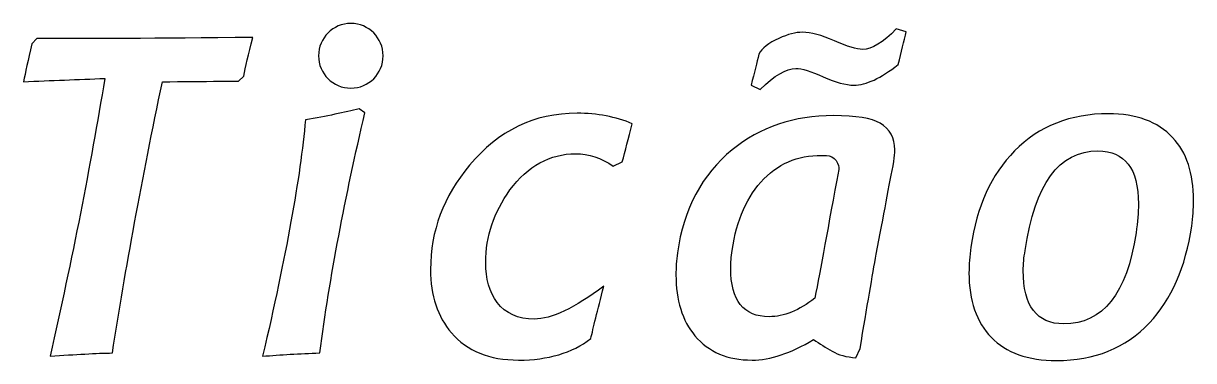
# Model space of a CAD drawing. Header units: centimetres. Extents: x -12 to 10.2, y -15.1 to -8.8.
import ezdxf

# ---------------------------------------------------------------- set-up
doc = ezdxf.new("R2010")
doc.units = ezdxf.units.CM
doc.header["$MEASUREMENT"] = 0
doc.layers.add('Layer 1', color=7, linetype='Continuous')

msp = doc.modelspace()

# ---------------------------------------------------------------- linework, layer by layer
at = {"layer": 'Layer 1', "color": 252}
for points, knots in [([(-5.80047, -8.75868), (-5.46178, -8.75868), (-5.18721, -9.03325), (-5.18721, -9.37194), (-5.18721, -9.37194), (-5.18721, -9.71063), (-5.46178, -9.9852), (-5.80047, -9.9852), (-5.80047, -9.9852), (-6.13917, -9.9852), (-6.41374, -9.71063), (-6.41374, -9.37194), (-6.41374, -9.37194), (-6.41374, -9.03325), (-6.13917, -8.75868), (-5.80047, -8.75868)], [0, 0, 0, 0, 0.2, 0.2, 0.2, 0.2, 0.4, 0.4, 0.4, 0.4, 0.6, 0.6, 0.6, 0.6, 1, 1, 1, 1]), ([(4.58813, -9.53981), (4.25695, -9.79874), (3.97695, -9.92819), (3.74814, -9.92819), (3.74814, -9.92819), (3.59158, -9.92819), (3.39739, -9.8755), (3.16556, -9.77013), (3.16556, -9.77013), (2.93374, -9.66476), (2.76062, -9.61206), (2.64621, -9.61206), (2.64621, -9.61206), (2.46556, -9.61206), (2.23977, -9.74454), (1.96881, -10.00948), (1.96881, -10.00948), (1.96881, -10.00948), (1.79719, -9.92819), (1.79719, -9.92819), (1.79719, -9.92819), (1.8574, -9.69336), (1.90558, -9.49765), (1.9417, -9.3411), (1.9417, -9.3411), (2.00193, -9.22668), (2.12837, -9.12733), (2.32105, -9.04304), (2.32105, -9.04304), (2.49569, -8.96475), (2.64621, -8.92562), (2.77267, -8.92562), (2.77267, -8.92562), (2.92921, -8.92562), (3.13094, -8.97981), (3.37782, -9.08819), (3.37782, -9.08819), (3.6247, -9.19657), (3.80233, -9.25077), (3.91072, -9.25077), (3.91072, -9.25077), (4.08534, -9.25077), (4.2991, -9.12132), (4.552, -8.86239), (4.552, -8.86239), (4.552, -8.86239), (4.74168, -8.91658), (4.74168, -8.91658), (4.74168, -8.91658), (4.69952, -9.0912), (4.64835, -9.29894), (4.58813, -9.53981)], [0, 0, 0, 0, 0.07142857, 0.07142857, 0.07142857, 0.07142857, 0.14285714, 0.14285714, 0.14285714, 0.14285714, 0.21428571, 0.21428571, 0.21428571, 0.21428571, 0.28571429, 0.28571429, 0.28571429, 0.28571429, 0.35714286, 0.35714286, 0.35714286, 0.35714286, 0.42857143, 0.42857143, 0.42857143, 0.42857143, 0.5, 0.5, 0.5, 0.5, 0.57142857, 0.57142857, 0.57142857, 0.57142857, 0.64285714, 0.64285714, 0.64285714, 0.64285714, 0.71428571, 0.71428571, 0.71428571, 0.71428571, 0.78571429, 0.78571429, 0.78571429, 0.78571429, 0.85714286, 0.85714286, 0.85714286, 0.85714286, 1, 1, 1, 1]), ([(-7.83346, -9.75658), (-7.83346, -9.75658), (-7.93282, -9.85594), (-7.93282, -9.85594), (-7.93282, -9.85594), (-7.93282, -9.85594), (-8.27603, -9.85594), (-8.27603, -9.85594), (-8.27603, -9.85594), (-8.62527, -9.85594), (-8.99258, -9.85894), (-9.37796, -9.86496), (-9.37796, -9.86496), (-9.76333, -11.70752), (-10.07945, -13.42063), (-10.32633, -15.00427), (-10.32633, -15.00427), (-10.6274, -15.01029), (-11.02182, -15.03137), (-11.50956, -15.0675), (-11.50956, -15.0675), (-11.08805, -13.21289), (-10.74182, -11.45764), (-10.47085, -9.80174), (-10.47085, -9.80174), (-10.97665, -9.8198), (-11.49149, -9.84087), (-12.01535, -9.86496), (-12.01535, -9.86496), (-11.97922, -9.69636), (-11.92503, -9.4555), (-11.85277, -9.14238), (-11.85277, -9.14238), (-11.85277, -9.14238), (-11.76246, -9.04304), (-11.76246, -9.04304), (-11.76246, -9.04304), (-10.85321, -9.04906), (-9.48634, -9.04304), (-7.66184, -9.02498), (-7.66184, -9.02498), (-7.74614, -9.35013), (-7.80334, -9.594), (-7.83346, -9.75658)], [0, 0, 0, 0, 0.08333333, 0.08333333, 0.08333333, 0.08333333, 0.16666667, 0.16666667, 0.16666667, 0.16666667, 0.25, 0.25, 0.25, 0.25, 0.33333333, 0.33333333, 0.33333333, 0.33333333, 0.41666667, 0.41666667, 0.41666667, 0.41666667, 0.5, 0.5, 0.5, 0.5, 0.58333333, 0.58333333, 0.58333333, 0.58333333, 0.66666667, 0.66666667, 0.66666667, 0.66666667, 0.75, 0.75, 0.75, 0.75, 0.83333333, 0.83333333, 0.83333333, 0.83333333, 1, 1, 1, 1]), ([(-6.39054, -15.00427), (-6.7759, -15.01632), (-7.1372, -15.03739), (-7.4744, -15.0675), (-7.4744, -15.0675), (-7.0288, -13.15869), (-6.75784, -11.66538), (-6.6615, -10.58755), (-6.6615, -10.58755), (-6.25807, -10.51529), (-5.91785, -10.44604), (-5.64086, -10.3798), (-5.64086, -10.3798), (-5.64086, -10.3798), (-5.53247, -10.45205), (-5.53247, -10.45205), (-5.53247, -10.45205), (-5.91184, -12.04774), (-6.19785, -13.56514), (-6.39054, -15.00427)], [0, 0, 0, 0, 0.16666667, 0.16666667, 0.16666667, 0.16666667, 0.33333333, 0.33333333, 0.33333333, 0.33333333, 0.5, 0.5, 0.5, 0.5, 0.66666667, 0.66666667, 0.66666667, 0.66666667, 1, 1, 1, 1]), ([(-0.64829, -11.38237), (-0.64829, -11.38237), (-0.81991, -11.46366), (-0.81991, -11.46366), (-0.81991, -11.46366), (-1.04873, -11.3071), (-1.28658, -11.22882), (-1.53346, -11.22882), (-1.53346, -11.22882), (-2.0212, -11.22882), (-2.43667, -11.45764), (-2.7799, -11.91526), (-2.7799, -11.91526), (-3.08699, -12.33677), (-3.24054, -12.7944), (-3.24054, -13.28817), (-3.24054, -13.28817), (-3.24054, -13.60127), (-3.16828, -13.85417), (-3.02377, -14.04687), (-3.02377, -14.04687), (-2.86119, -14.25762), (-2.62635, -14.36299), (-2.31926, -14.36299), (-2.31926, -14.36299), (-1.9941, -14.36299), (-1.55453, -14.15525), (-1.00057, -13.73976), (-1.00057, -13.73976), (-1.12098, -14.20944), (-1.20228, -14.54062), (-1.24442, -14.73331), (-1.24442, -14.73331), (-1.5997, -15.00427), (-2.05733, -15.13975), (-2.61733, -15.13975), (-2.61733, -15.13975), (-3.17129, -15.13975), (-3.5958, -14.96813), (-3.89085, -14.62492), (-3.89085, -14.62492), (-4.15579, -14.31782), (-4.28828, -13.91739), (-4.28828, -13.42364), (-4.28828, -13.42364), (-4.28828, -12.69505), (-4.04139, -12.0357), (-3.54764, -11.4456), (-3.54764, -11.4456), (-2.99969, -10.78926), (-2.31926, -10.46108), (-1.50636, -10.46108), (-1.50636, -10.46108), (-1.12098, -10.46108), (-0.77174, -10.52732), (-0.45864, -10.6598), (-0.45864, -10.6598), (-0.53089, -10.9368), (-0.5941, -11.17763), (-0.64829, -11.38237)], [0, 0, 0, 0, 0.0625, 0.0625, 0.0625, 0.0625, 0.125, 0.125, 0.125, 0.125, 0.1875, 0.1875, 0.1875, 0.1875, 0.25, 0.25, 0.25, 0.25, 0.3125, 0.3125, 0.3125, 0.3125, 0.375, 0.375, 0.375, 0.375, 0.4375, 0.4375, 0.4375, 0.4375, 0.5, 0.5, 0.5, 0.5, 0.5625, 0.5625, 0.5625, 0.5625, 0.625, 0.625, 0.625, 0.625, 0.6875, 0.6875, 0.6875, 0.6875, 0.75, 0.75, 0.75, 0.75, 0.8125, 0.8125, 0.8125, 0.8125, 0.875, 0.875, 0.875, 0.875, 1, 1, 1, 1]), ([(4.17265, -13.13462), (4.10039, -13.51999), (3.99803, -14.11611), (3.86556, -14.92299), (3.86556, -14.92299), (3.86556, -14.92299), (3.78426, -15.0946), (3.78426, -15.0946), (3.78426, -15.0946), (3.60362, -15.08255), (3.45459, -15.04191), (3.33717, -14.97265), (3.33717, -14.97265), (3.21977, -14.90341), (3.10083, -14.82964), (2.98039, -14.75137), (2.98039, -14.75137), (2.54686, -15.01029), (2.15848, -15.13975), (1.81525, -15.13975), (1.81525, -15.13975), (1.35161, -15.13975), (0.99032, -14.9862), (0.73139, -14.67911), (0.73139, -14.67911), (0.49053, -14.39008), (0.37011, -14.0047), (0.37011, -13.523), (0.37011, -13.523), (0.37011, -13.39052), (0.37914, -13.25204), (0.3972, -13.10751), (0.3972, -13.10751), (0.51764, -12.27054), (0.86387, -11.62022), (1.43589, -11.15656), (1.43589, -11.15656), (1.9658, -10.72301), (2.60707, -10.50625), (3.35975, -10.50625), (3.35975, -10.50625), (3.78727, -10.50625), (4.08232, -10.55443), (4.24492, -10.65076), (4.24492, -10.65076), (4.43157, -10.75915), (4.5249, -10.92775), (4.5249, -11.15656), (4.5249, -11.15656), (4.5249, -11.21677), (4.51888, -11.28904), (4.50683, -11.37333), (4.50683, -11.37333), (4.42255, -11.80688), (4.31114, -12.39398), (4.17265, -13.13462)], [0, 0, 0, 0, 0.06666667, 0.06666667, 0.06666667, 0.06666667, 0.13333333, 0.13333333, 0.13333333, 0.13333333, 0.2, 0.2, 0.2, 0.2, 0.26666667, 0.26666667, 0.26666667, 0.26666667, 0.33333333, 0.33333333, 0.33333333, 0.33333333, 0.4, 0.4, 0.4, 0.4, 0.46666667, 0.46666667, 0.46666667, 0.46666667, 0.53333333, 0.53333333, 0.53333333, 0.53333333, 0.6, 0.6, 0.6, 0.6, 0.66666667, 0.66666667, 0.66666667, 0.66666667, 0.73333333, 0.73333333, 0.73333333, 0.73333333, 0.8, 0.8, 0.8, 0.8, 0.86666667, 0.86666667, 0.86666667, 0.86666667, 1, 1, 1, 1]), ([(7.59361, -15.14879), (7.05168, -15.14879), (6.63921, -15.00277), (6.3562, -14.71072), (6.3562, -14.71072), (6.0732, -14.41869), (5.93169, -14.01074), (5.93169, -13.48687), (5.93169, -13.48687), (5.93169, -13.33031), (5.94374, -13.16773), (5.96782, -12.99912), (5.96782, -12.99912), (6.07621, -12.22838), (6.35319, -11.62022), (6.79879, -11.17463), (6.79879, -11.17463), (7.26244, -10.70495), (7.85555, -10.47012), (8.57812, -10.47012), (8.57812, -10.47012), (9.10801, -10.47012), (9.51445, -10.62066), (9.79747, -10.92173), (9.79747, -10.92173), (10.06242, -11.20474), (10.19488, -11.60214), (10.19488, -12.11398), (10.19488, -12.11398), (10.19488, -12.27054), (10.18283, -12.43312), (10.15875, -12.60171), (10.15875, -12.60171), (10.04436, -13.37849), (9.77639, -13.98967), (9.35489, -14.43525), (9.35489, -14.43525), (8.90328, -14.91093), (8.31618, -15.14879), (7.59361, -15.14879)], [0, 0, 0, 0, 0.09090909, 0.09090909, 0.09090909, 0.09090909, 0.18181818, 0.18181818, 0.18181818, 0.18181818, 0.27272727, 0.27272727, 0.27272727, 0.27272727, 0.36363636, 0.36363636, 0.36363636, 0.36363636, 0.45454545, 0.45454545, 0.45454545, 0.45454545, 0.54545455, 0.54545455, 0.54545455, 0.54545455, 0.63636364, 0.63636364, 0.63636364, 0.63636364, 0.72727273, 0.72727273, 0.72727273, 0.72727273, 0.81818182, 0.81818182, 0.81818182, 0.81818182, 1, 1, 1, 1]), ([(3.22427, -11.26495), (2.75461, -11.23485), (2.36019, -11.38086), (2.04106, -11.70302), (2.04106, -11.70302), (1.72192, -12.02515), (1.5202, -12.47827), (1.43589, -13.06236), (1.43589, -13.06236), (1.41783, -13.18279), (1.4088, -13.29418), (1.4088, -13.39654), (1.4088, -13.39654), (1.4088, -14.01074), (1.65268, -14.31782), (2.14042, -14.31782), (2.14042, -14.31782), (2.4174, -14.31782), (2.70643, -14.20042), (3.0075, -13.96557), (3.0075, -13.96557), (3.10987, -13.42364), (3.2604, -12.61074), (3.45911, -11.52688), (3.45911, -11.52688), (3.47114, -11.4787), (3.45459, -11.42302), (3.40942, -11.35979), (3.40942, -11.35979), (3.36427, -11.29657), (3.30256, -11.26495), (3.22427, -11.26495)], [0, 0, 0, 0, 0.11111111, 0.11111111, 0.11111111, 0.11111111, 0.22222222, 0.22222222, 0.22222222, 0.22222222, 0.33333333, 0.33333333, 0.33333333, 0.33333333, 0.44444444, 0.44444444, 0.44444444, 0.44444444, 0.55555556, 0.55555556, 0.55555556, 0.55555556, 0.66666667, 0.66666667, 0.66666667, 0.66666667, 0.77777778, 0.77777778, 0.77777778, 0.77777778, 1, 1, 1, 1]), ([(8.37942, -11.17463), (7.63877, -11.17463), (7.17813, -11.80387), (6.9975, -13.06236), (6.9975, -13.06236), (6.9734, -13.19482), (6.96137, -13.32127), (6.96137, -13.4417), (6.96137, -13.4417), (6.96137, -14.11611), (7.21727, -14.4533), (7.72911, -14.4533), (7.72911, -14.4533), (8.47575, -14.4533), (8.93338, -13.87826), (9.10199, -12.72817), (9.10199, -12.72817), (9.1321, -12.52343), (9.14714, -12.33979), (9.14714, -12.1772), (9.14714, -12.1772), (9.14714, -11.50882), (8.89124, -11.17463), (8.37942, -11.17463)], [0, 0, 0, 0, 0.14285714, 0.14285714, 0.14285714, 0.14285714, 0.28571429, 0.28571429, 0.28571429, 0.28571429, 0.42857143, 0.42857143, 0.42857143, 0.42857143, 0.57142857, 0.57142857, 0.57142857, 0.57142857, 0.71428571, 0.71428571, 0.71428571, 0.71428571, 1, 1, 1, 1])]:
    msp.add_open_spline(points, degree=3, knots=knots, dxfattribs=at)

doc.saveas('drawing.dxf')
